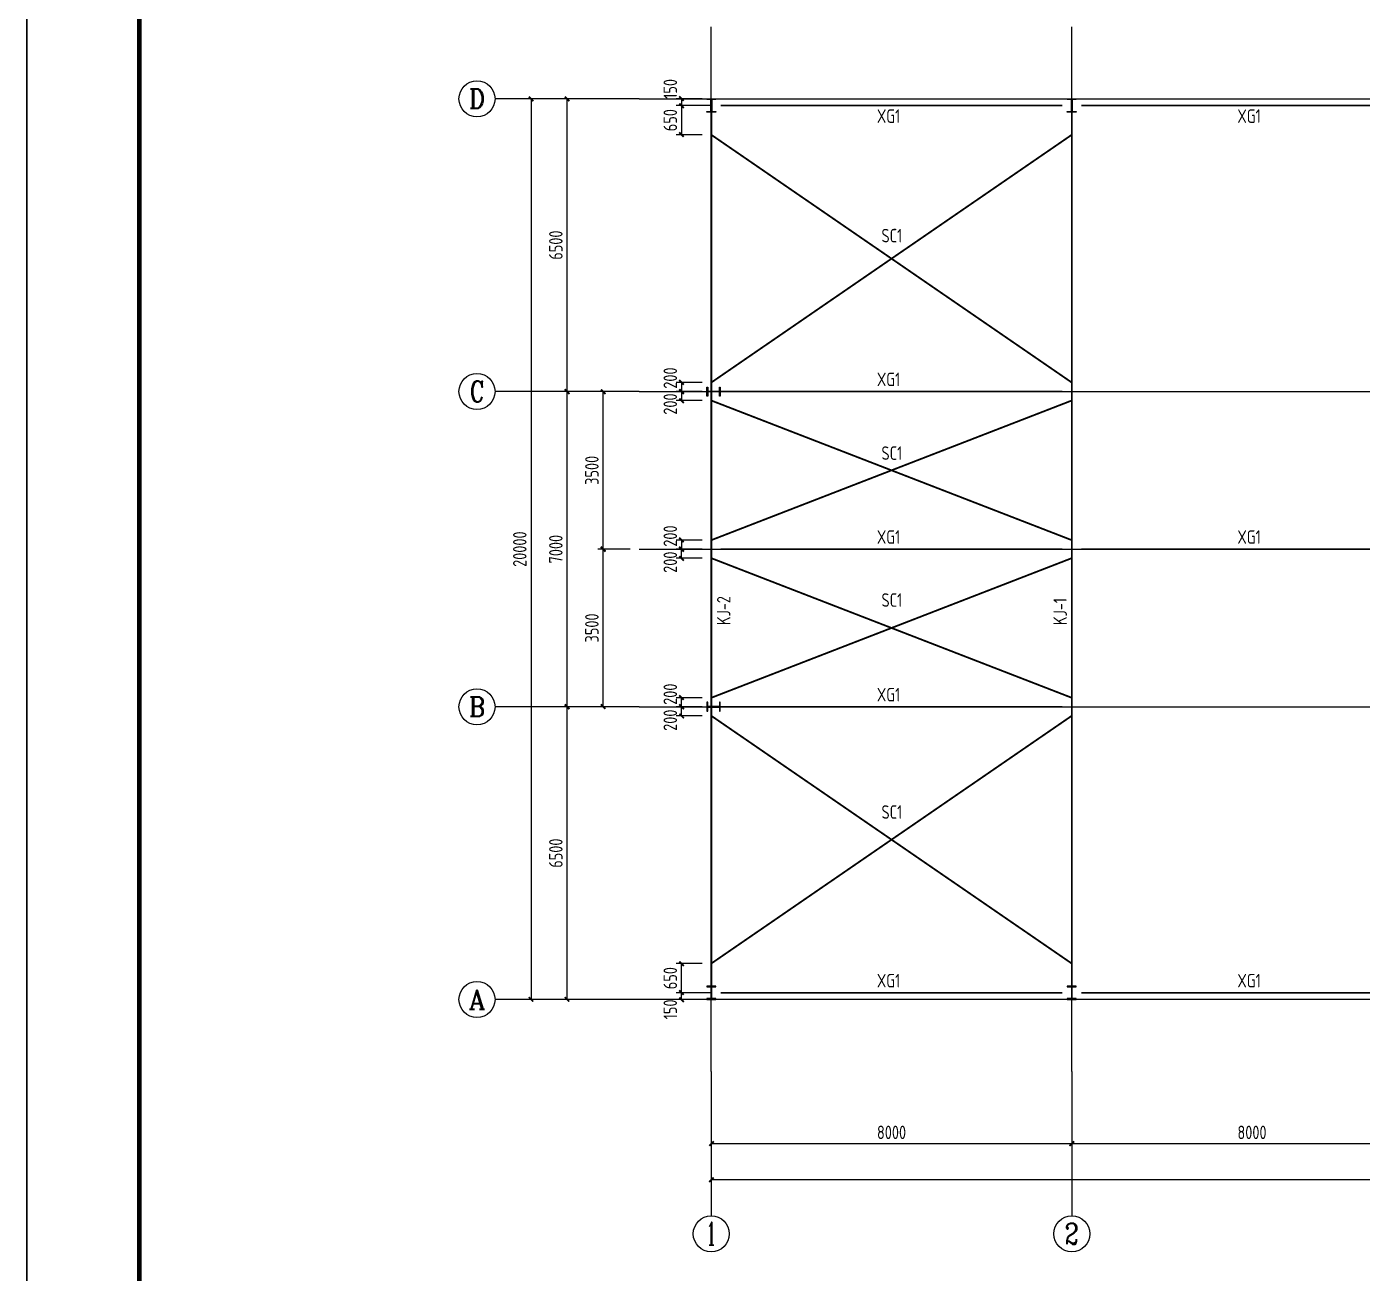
# Model space of a CAD drawing. Header units: millimetres. Extents: x 866561 to 876967, y 40200 to 44891.
# Drawn here: x 870347 to 870643.5, y 40404.6 to 40681.4 of the extents above; entities that cross this region are included whole.
import ezdxf
from ezdxf.enums import TextEntityAlignment as Align

# ---------------------------------------------------------------- set-up
doc = ezdxf.new("R2010")
doc.units = ezdxf.units.MM
doc.header["$LTSCALE"] = 1000
doc.header["$MEASUREMENT"] = 0
doc.linetypes.add('DOTE', pattern=[2.42, 2, -0.2, 0.02, -0.2])
for name, color, linetype in [('AXIS', 3, 'Continuous'), ('AXIS_TEXT', 7, 'Continuous'), ('DIM', 7, 'Continuous'), ('DOTE', 1, 'DOTE'), ('M_Prof', 2, 'Continuous'), ('支撑', 6, 'Continuous'), ('柱集中标注', 2, 'Continuous'), ('梁', 4, 'Continuous')]:
    doc.layers.add(name, color=color, linetype=linetype)
doc.styles.add('_TCH_AXIS', font='COMPLEX', dxfattribs={"bigfont": 'GBCBIG'})
doc.styles.add('COMPLEX', font='COMPLEX')
doc.styles.add('GBHZ', font='gbenor.shx', dxfattribs={"width": 0.9, "bigfont": 'gbcbig.shx'})
doc.dimstyles.new('Y100', dxfattribs={"dimscale": 0, "dimtxt": 3, "dimasz": 0.01, "dimexe": 1.2, "dimexo": 2, "dimgap": 1, "dimtad": 1, "dimdec": 0, "dimlfac": 100, "dimzin": 0, "dimdsep": 46, "dimtxsty": 'GBHZ', "dimblk": 'DX', "dimcen": 0.09, "dimdle": 1, "dimclrd": 7, "dimclre": 7, "dimclrt": 7, "dimadec": 0, "dimazin": 0, "dimtfac": 1, "dimtdec": 0, "dimtix": 1, "dimtmove": 2, "dimatfit": 3, "dimldrblk": 'DX', "dimfxl": 0, "dimtolj": 1, "dimtzin": 0, "dimarcsym": 0})

# ---------------------------------------------------------------- blocks, each defined once
blk = doc.blocks.new('_AXISO')
blk.add_circle((0, 0), 0.5)
at = {"layer": 'AXIS_TEXT', "style": 'COMPLEX', "width": 1.041667}
blk.add_attdef('A', text='', height=0.56, dxfattribs=at).set_placement((-0.25, -0.28), (0.25, -0.28), align=Align.FIT)
blk = doc.blocks.new('DX')
at = {"color": 0, "linetype": 'ByBlock', "const_width": 40}
blk.add_lwpolyline([(-54, -51), (46, 49)], dxfattribs=at)
blk = doc.blocks.new('*D262')
at = {"layer": 'Defpoints', "color": 0, "transparency": 16777216}
for p in [(870498.98, 40449.36), (870578.98, 40449.36), (870578.98, 40433.36)]:
    blk.add_point(p, dxfattribs=at)
at = {"layer": 'dim', "color": 7, "lineweight": -2, "transparency": 16777216}
for p, q in [((870498.98, 40447.36), (870498.98, 40432.16)), ((870578.98, 40447.36), (870578.98, 40432.16)), ((870498.99, 40433.36), (870578.97, 40433.36))]:
    blk.add_line(p, q, dxfattribs=at)
at = {"layer": 'dim', "color": 7, "lineweight": -2, "transparency": 16777216, "xscale": 0.01, "yscale": 0.01, "zscale": 0.01, "rotation": 180}
blk.add_blockref('DX', (870498.98, 40433.36), dxfattribs=at)
at = {"layer": 'dim', "color": 7, "lineweight": -2, "transparency": 16777216, "xscale": 0.01, "yscale": 0.01, "zscale": 0.01}
blk.add_blockref('DX', (870578.98, 40433.36), dxfattribs=at)
at = {"layer": 'dim', "color": 7, "transparency": 16777216, "insert": (870538.98, 40435.86), "char_height": 3, "attachment_point": 5, "style": 'GBHZ'}
blk.add_mtext('\\A1;8000', dxfattribs=at)
blk = doc.blocks.new('*D253')
at = {"layer": 'Defpoints', "color": 0, "transparency": 16777216}
for p in [(870578.98, 40449.36), (870658.98, 40449.36), (870658.98, 40433.36)]:
    blk.add_point(p, dxfattribs=at)
at = {"layer": 'dim', "color": 7, "lineweight": -2, "transparency": 16777216}
for p, q in [((870578.98, 40447.36), (870578.98, 40432.16)), ((870658.98, 40447.36), (870658.98, 40432.16)), ((870578.99, 40433.36), (870658.97, 40433.36))]:
    blk.add_line(p, q, dxfattribs=at)
at = {"layer": 'dim', "color": 7, "lineweight": -2, "transparency": 16777216, "xscale": 0.01, "yscale": 0.01, "zscale": 0.01, "rotation": 180}
blk.add_blockref('DX', (870578.98, 40433.36), dxfattribs=at)
at = {"layer": 'dim', "color": 7, "lineweight": -2, "transparency": 16777216, "xscale": 0.01, "yscale": 0.01, "zscale": 0.01}
blk.add_blockref('DX', (870658.98, 40433.36), dxfattribs=at)
at = {"layer": 'dim', "color": 7, "transparency": 16777216, "insert": (870618.98, 40435.86), "char_height": 3, "attachment_point": 5, "style": 'GBHZ'}
blk.add_mtext('\\A1;8000', dxfattribs=at)
blk = doc.blocks.new('*D258')
at = {"layer": 'Defpoints', "color": 0, "transparency": 16777216}
for p in [(870498.98, 40449.36), (870978.98, 40449.36), (870498.98, 40425.36)]:
    blk.add_point(p, dxfattribs=at)
at = {"layer": 'dim', "color": 7, "lineweight": -2, "transparency": 16777216}
for p, q in [((870498.98, 40447.36), (870498.98, 40424.16)), ((870978.98, 40447.36), (870978.98, 40424.16)), ((870978.97, 40425.36), (870498.99, 40425.36))]:
    blk.add_line(p, q, dxfattribs=at)
at = {"layer": 'dim', "color": 7, "lineweight": -2, "transparency": 16777216, "xscale": 0.01, "yscale": 0.01, "zscale": 0.01, "rotation": 180}
blk.add_blockref('DX', (870498.98, 40425.36), dxfattribs=at)
at = {"layer": 'dim', "color": 7, "lineweight": -2, "transparency": 16777216, "xscale": 0.01, "yscale": 0.01, "zscale": 0.01}
blk.add_blockref('DX', (870978.98, 40425.36), dxfattribs=at)
at = {"layer": 'dim', "color": 7, "transparency": 16777216, "insert": (870738.98, 40427.86), "char_height": 3, "attachment_point": 5, "style": 'GBHZ'}
blk.add_mtext('\\A1;48000', dxfattribs=at)
blk = doc.blocks.new('*D259')
at = {"layer": 'Defpoints', "color": 0, "transparency": 16777216}
for p in [(870466.98, 40530.36), (870482.98, 40530.36), (870482.98, 40465.36)]:
    blk.add_point(p, dxfattribs=at)
at = {"layer": 'dim', "color": 7, "lineweight": -2, "transparency": 16777216}
for p, q in [((870480.98, 40530.36), (870465.78, 40530.36)), ((870466.98, 40465.37), (870466.98, 40530.35)), ((870480.98, 40465.36), (870465.78, 40465.36))]:
    blk.add_line(p, q, dxfattribs=at)
at = {"layer": 'dim', "color": 7, "lineweight": -2, "transparency": 16777216, "xscale": 0.01, "yscale": 0.01, "zscale": 0.01}
for p, rotation in [((870466.98, 40530.36), 90), ((870466.98, 40465.36), 270)]:
    blk.add_blockref('DX', p, dxfattribs=dict(at, rotation=rotation))
at = {"layer": 'dim', "color": 7, "transparency": 16777216, "insert": (870464.48, 40497.86), "char_height": 3, "attachment_point": 5, "rotation": 90, "style": 'GBHZ'}
blk.add_mtext('\\A1;6500', dxfattribs=at)
blk = doc.blocks.new('*D260')
at = {"layer": 'Defpoints', "color": 0, "transparency": 16777216}
for p in [(870466.98, 40600.36), (870482.98, 40600.36), (870482.98, 40530.36)]:
    blk.add_point(p, dxfattribs=at)
at = {"layer": 'dim', "color": 7, "lineweight": -2, "transparency": 16777216}
for p, q in [((870480.98, 40600.36), (870465.78, 40600.36)), ((870466.98, 40530.37), (870466.98, 40600.35)), ((870480.98, 40530.36), (870465.78, 40530.36))]:
    blk.add_line(p, q, dxfattribs=at)
at = {"layer": 'dim', "color": 7, "lineweight": -2, "transparency": 16777216, "xscale": 0.01, "yscale": 0.01, "zscale": 0.01}
for p, rotation in [((870466.98, 40600.36), 90), ((870466.98, 40530.36), 270)]:
    blk.add_blockref('DX', p, dxfattribs=dict(at, rotation=rotation))
at = {"layer": 'dim', "color": 7, "transparency": 16777216, "insert": (870464.48, 40565.36), "char_height": 3, "attachment_point": 5, "rotation": 90, "style": 'GBHZ'}
blk.add_mtext('\\A1;7000', dxfattribs=at)
blk = doc.blocks.new('*D261')
at = {"layer": 'Defpoints', "color": 0, "transparency": 16777216}
for p in [(870466.98, 40665.36), (870482.98, 40665.36), (870482.98, 40600.36)]:
    blk.add_point(p, dxfattribs=at)
at = {"layer": 'dim', "color": 7, "lineweight": -2, "transparency": 16777216}
for p, q in [((870480.98, 40665.36), (870465.78, 40665.36)), ((870466.98, 40600.37), (870466.98, 40665.35)), ((870480.98, 40600.36), (870465.78, 40600.36))]:
    blk.add_line(p, q, dxfattribs=at)
at = {"layer": 'dim', "color": 7, "lineweight": -2, "transparency": 16777216, "xscale": 0.01, "yscale": 0.01, "zscale": 0.01}
for p, rotation in [((870466.98, 40665.36), 90), ((870466.98, 40600.36), 270)]:
    blk.add_blockref('DX', p, dxfattribs=dict(at, rotation=rotation))
at = {"layer": 'dim', "color": 7, "transparency": 16777216, "insert": (870464.48, 40632.86), "char_height": 3, "attachment_point": 5, "rotation": 90, "style": 'GBHZ'}
blk.add_mtext('\\A1;6500', dxfattribs=at)
blk = doc.blocks.new('*D248')
at = {"layer": 'Defpoints', "color": 0, "transparency": 16777216}
for p in [(870482.98, 40665.36), (870458.98, 40465.36), (870482.98, 40465.36)]:
    blk.add_point(p, dxfattribs=at)
at = {"layer": 'dim', "color": 7, "lineweight": -2, "transparency": 16777216}
for p, q in [((870480.98, 40665.36), (870457.78, 40665.36)), ((870458.98, 40665.35), (870458.98, 40465.37)), ((870480.98, 40465.36), (870457.78, 40465.36))]:
    blk.add_line(p, q, dxfattribs=at)
at = {"layer": 'dim', "color": 7, "lineweight": -2, "transparency": 16777216, "xscale": 0.01, "yscale": 0.01, "zscale": 0.01}
for p, rotation in [((870458.98, 40665.36), 90), ((870458.98, 40465.36), 270)]:
    blk.add_blockref('DX', p, dxfattribs=dict(at, rotation=rotation))
at = {"layer": 'dim', "color": 7, "transparency": 16777216, "insert": (870456.48, 40565.36), "char_height": 3, "attachment_point": 5, "rotation": 90, "style": 'GBHZ'}
blk.add_mtext('\\A1;20000', dxfattribs=at)
blk = doc.blocks.new('*D521')
at = {"layer": 'Defpoints', "color": 0, "transparency": 16777216}
for p in [(870474.98, 40565.36), (870482.98, 40565.36), (870482.98, 40530.36)]:
    blk.add_point(p, dxfattribs=at)
at = {"layer": 'M_Prof', "color": 7, "lineweight": -2, "transparency": 16777216}
for p, q in [((870480.98, 40565.36), (870473.78, 40565.36)), ((870474.98, 40530.37), (870474.98, 40565.35)), ((870480.98, 40530.36), (870473.78, 40530.36))]:
    blk.add_line(p, q, dxfattribs=at)
at = {"layer": 'M_Prof', "color": 7, "lineweight": -2, "transparency": 16777216, "xscale": 0.01, "yscale": 0.01, "zscale": 0.01}
for p, rotation in [((870474.98, 40565.36), 90), ((870474.98, 40530.36), 270)]:
    blk.add_blockref('DX', p, dxfattribs=dict(at, rotation=rotation))
at = {"layer": 'M_Prof', "color": 7, "transparency": 16777216, "insert": (870472.48, 40547.86), "char_height": 3, "attachment_point": 5, "rotation": 90, "style": 'GBHZ'}
blk.add_mtext('\\A1;3500', dxfattribs=at)
blk = doc.blocks.new('*D522')
at = {"layer": 'Defpoints', "color": 0, "transparency": 16777216}
for p in [(870474.98, 40600.36), (870482.98, 40600.36), (870482.98, 40565.36)]:
    blk.add_point(p, dxfattribs=at)
at = {"layer": 'M_Prof', "color": 7, "lineweight": -2, "transparency": 16777216}
for p, q in [((870480.98, 40600.36), (870473.78, 40600.36)), ((870474.98, 40565.37), (870474.98, 40600.35)), ((870480.98, 40565.36), (870473.78, 40565.36))]:
    blk.add_line(p, q, dxfattribs=at)
at = {"layer": 'M_Prof', "color": 7, "lineweight": -2, "transparency": 16777216, "xscale": 0.01, "yscale": 0.01, "zscale": 0.01}
for p, rotation in [((870474.98, 40600.36), 90), ((870474.98, 40565.36), 270)]:
    blk.add_blockref('DX', p, dxfattribs=dict(at, rotation=rotation))
at = {"layer": 'M_Prof', "color": 7, "transparency": 16777216, "insert": (870472.48, 40582.86), "char_height": 3, "attachment_point": 5, "rotation": 90, "style": 'GBHZ'}
blk.add_mtext('\\A1;3500', dxfattribs=at)
blk = doc.blocks.new('*D523')
at = {"layer": 'Defpoints', "color": 0, "transparency": 16777216}
for p in [(870492.38, 40466.86), (870501.07, 40466.86), (870498.98, 40465.36)]:
    blk.add_point(p, dxfattribs=at)
at = {"layer": 'M_Prof', "color": 7, "lineweight": -2, "transparency": 16777216}
for p, q in [((870499.07, 40466.86), (870491.18, 40466.86)), ((870492.38, 40466.87), (870492.38, 40466.88)), ((870492.38, 40465.36), (870492.38, 40466.86)), ((870496.98, 40465.36), (870491.18, 40465.36)), ((870492.38, 40465.35), (870492.38, 40465.34))]:
    blk.add_line(p, q, dxfattribs=at)
at = {"layer": 'M_Prof', "color": 7, "lineweight": -2, "transparency": 16777216, "xscale": 0.01, "yscale": 0.01, "zscale": 0.01}
for p, rotation in [((870492.38, 40466.86), 270), ((870492.38, 40465.36), 90)]:
    blk.add_blockref('DX', p, dxfattribs=dict(at, rotation=rotation))
at = {"layer": 'M_Prof', "color": 7, "transparency": 16777216, "insert": (870489.88, 40463.17), "char_height": 3, "attachment_point": 5, "rotation": 90, "style": 'GBHZ'}
blk.add_mtext('\\A1;150', dxfattribs=at)
blk = doc.blocks.new('*D524')
at = {"layer": 'Defpoints', "color": 0, "transparency": 16777216}
for p in [(870492.38, 40473.36), (870498.98, 40473.36), (870501.07, 40466.86)]:
    blk.add_point(p, dxfattribs=at)
at = {"layer": 'M_Prof', "color": 7, "lineweight": -2, "transparency": 16777216}
for p, q in [((870496.98, 40473.36), (870491.18, 40473.36)), ((870492.38, 40466.87), (870492.38, 40473.35)), ((870499.07, 40466.86), (870491.18, 40466.86))]:
    blk.add_line(p, q, dxfattribs=at)
at = {"layer": 'M_Prof', "color": 7, "lineweight": -2, "transparency": 16777216, "xscale": 0.01, "yscale": 0.01, "zscale": 0.01}
for p, rotation in [((870492.38, 40473.36), 90), ((870492.38, 40466.86), 270)]:
    blk.add_blockref('DX', p, dxfattribs=dict(at, rotation=rotation))
at = {"layer": 'M_Prof', "color": 7, "transparency": 16777216, "insert": (870489.88, 40470.11), "char_height": 3, "attachment_point": 5, "rotation": 90, "style": 'GBHZ'}
blk.add_mtext('\\A1;650', dxfattribs=at)
blk = doc.blocks.new('*D525')
at = {"layer": 'Defpoints', "color": 0, "transparency": 16777216}
for p in [(870492.38, 40530.36), (870498.98, 40530.36), (870498.98, 40528.36)]:
    blk.add_point(p, dxfattribs=at)
at = {"layer": 'M_Prof', "color": 7, "lineweight": -2, "transparency": 16777216}
for p, q in [((870496.98, 40530.36), (870491.18, 40530.36)), ((870492.38, 40530.37), (870492.38, 40530.38)), ((870492.38, 40528.36), (870492.38, 40530.36)), ((870496.98, 40528.36), (870491.18, 40528.36)), ((870492.38, 40528.35), (870492.38, 40528.34))]:
    blk.add_line(p, q, dxfattribs=at)
at = {"layer": 'M_Prof', "color": 7, "lineweight": -2, "transparency": 16777216, "xscale": 0.01, "yscale": 0.01, "zscale": 0.01}
for p, rotation in [((870492.38, 40530.36), 270), ((870492.38, 40528.36), 90)]:
    blk.add_blockref('DX', p, dxfattribs=dict(at, rotation=rotation))
at = {"layer": 'M_Prof', "color": 7, "transparency": 16777216, "insert": (870489.88, 40527.38), "char_height": 3, "attachment_point": 5, "rotation": 90, "style": 'GBHZ'}
blk.add_mtext('\\A1;200', dxfattribs=at)
blk = doc.blocks.new('*D526')
at = {"layer": 'Defpoints', "color": 0, "transparency": 16777216}
for p in [(870492.38, 40532.36), (870498.98, 40532.36), (870498.98, 40530.36)]:
    blk.add_point(p, dxfattribs=at)
at = {"layer": 'M_Prof', "color": 7, "lineweight": -2, "transparency": 16777216}
for p, q in [((870496.98, 40532.36), (870491.18, 40532.36)), ((870492.38, 40532.37), (870492.38, 40532.38)), ((870492.38, 40530.36), (870492.38, 40532.36)), ((870496.98, 40530.36), (870491.18, 40530.36)), ((870492.38, 40530.35), (870492.38, 40530.34))]:
    blk.add_line(p, q, dxfattribs=at)
at = {"layer": 'M_Prof', "color": 7, "lineweight": -2, "transparency": 16777216, "xscale": 0.01, "yscale": 0.01, "zscale": 0.01}
for p, rotation in [((870492.38, 40532.36), 270), ((870492.38, 40530.36), 90)]:
    blk.add_blockref('DX', p, dxfattribs=dict(at, rotation=rotation))
at = {"layer": 'M_Prof', "color": 7, "transparency": 16777216, "insert": (870489.88, 40533.15), "char_height": 3, "attachment_point": 5, "rotation": 90, "style": 'GBHZ'}
blk.add_mtext('\\A1;200', dxfattribs=at)
blk = doc.blocks.new('*D527')
at = {"layer": 'Defpoints', "color": 0, "transparency": 16777216}
for p in [(870492.38, 40565.36), (870498.98, 40565.36), (870498.98, 40563.36)]:
    blk.add_point(p, dxfattribs=at)
at = {"layer": 'M_Prof', "color": 7, "lineweight": -2, "transparency": 16777216}
for p, q in [((870496.98, 40565.36), (870491.18, 40565.36)), ((870492.38, 40565.37), (870492.38, 40565.38)), ((870492.38, 40563.36), (870492.38, 40565.36)), ((870496.98, 40563.36), (870491.18, 40563.36)), ((870492.38, 40563.35), (870492.38, 40563.34))]:
    blk.add_line(p, q, dxfattribs=at)
at = {"layer": 'M_Prof', "color": 7, "lineweight": -2, "transparency": 16777216, "xscale": 0.01, "yscale": 0.01, "zscale": 0.01}
for p, rotation in [((870492.38, 40565.36), 270), ((870492.38, 40563.36), 90)]:
    blk.add_blockref('DX', p, dxfattribs=dict(at, rotation=rotation))
at = {"layer": 'M_Prof', "color": 7, "transparency": 16777216, "insert": (870489.88, 40562.46), "char_height": 3, "attachment_point": 5, "rotation": 90, "style": 'GBHZ'}
blk.add_mtext('\\A1;200', dxfattribs=at)
blk = doc.blocks.new('*D528')
at = {"layer": 'Defpoints', "color": 0, "transparency": 16777216}
for p in [(870498.98, 40665.36), (870492.38, 40663.86), (870501.07, 40663.86)]:
    blk.add_point(p, dxfattribs=at)
at = {"layer": 'M_Prof', "color": 7, "lineweight": -2, "transparency": 16777216}
for p, q in [((870496.98, 40665.36), (870491.18, 40665.36)), ((870492.38, 40665.37), (870492.38, 40665.38)), ((870492.38, 40665.36), (870492.38, 40663.86)), ((870499.07, 40663.86), (870491.18, 40663.86)), ((870492.38, 40663.85), (870492.38, 40663.84))]:
    blk.add_line(p, q, dxfattribs=at)
at = {"layer": 'M_Prof', "color": 7, "lineweight": -2, "transparency": 16777216, "xscale": 0.01, "yscale": 0.01, "zscale": 0.01}
for p, rotation in [((870492.38, 40665.36), 270), ((870492.38, 40663.86), 90)]:
    blk.add_blockref('DX', p, dxfattribs=dict(at, rotation=rotation))
at = {"layer": 'M_Prof', "color": 7, "transparency": 16777216, "insert": (870489.88, 40667.55), "char_height": 3, "attachment_point": 5, "rotation": 90, "style": 'GBHZ'}
blk.add_mtext('\\A1;150', dxfattribs=at)
blk = doc.blocks.new('*D529')
at = {"layer": 'Defpoints', "color": 0, "transparency": 16777216}
for p in [(870501.07, 40663.86), (870492.38, 40657.36), (870498.98, 40657.36)]:
    blk.add_point(p, dxfattribs=at)
at = {"layer": 'M_Prof', "color": 7, "lineweight": -2, "transparency": 16777216}
for p, q in [((870499.07, 40663.86), (870491.18, 40663.86)), ((870492.38, 40663.85), (870492.38, 40657.37)), ((870496.98, 40657.36), (870491.18, 40657.36))]:
    blk.add_line(p, q, dxfattribs=at)
at = {"layer": 'M_Prof', "color": 7, "lineweight": -2, "transparency": 16777216, "xscale": 0.01, "yscale": 0.01, "zscale": 0.01}
for p, rotation in [((870492.38, 40663.86), 90), ((870492.38, 40657.36), 270)]:
    blk.add_blockref('DX', p, dxfattribs=dict(at, rotation=rotation))
at = {"layer": 'M_Prof', "color": 7, "transparency": 16777216, "insert": (870489.88, 40660.61), "char_height": 3, "attachment_point": 5, "rotation": 90, "style": 'GBHZ'}
blk.add_mtext('\\A1;650', dxfattribs=at)
blk = doc.blocks.new('*D530')
at = {"layer": 'Defpoints', "color": 0, "transparency": 16777216}
for p in [(870492.38, 40600.36), (870498.98, 40602.36), (870498.98, 40600.36)]:
    blk.add_point(p, dxfattribs=at)
at = {"layer": 'M_Prof', "color": 7, "lineweight": -2, "transparency": 16777216}
for p, q in [((870496.98, 40602.36), (870491.18, 40602.36)), ((870496.98, 40600.36), (870491.18, 40600.36)), ((870492.38, 40602.37), (870492.38, 40602.38)), ((870492.38, 40602.36), (870492.38, 40600.36)), ((870492.38, 40600.35), (870492.38, 40600.34))]:
    blk.add_line(p, q, dxfattribs=at)
at = {"layer": 'M_Prof', "color": 7, "lineweight": -2, "transparency": 16777216, "xscale": 0.01, "yscale": 0.01, "zscale": 0.01}
for p, rotation in [((870492.38, 40602.36), 270), ((870492.38, 40600.36), 90)]:
    blk.add_blockref('DX', p, dxfattribs=dict(at, rotation=rotation))
at = {"layer": 'M_Prof', "color": 7, "transparency": 16777216, "insert": (870489.88, 40603.34), "char_height": 3, "attachment_point": 5, "rotation": 90, "style": 'GBHZ'}
blk.add_mtext('\\A1;200', dxfattribs=at)
blk = doc.blocks.new('*D531')
at = {"layer": 'Defpoints', "color": 0, "transparency": 16777216}
for p in [(870498.98, 40600.36), (870492.38, 40598.36), (870498.98, 40598.36)]:
    blk.add_point(p, dxfattribs=at)
at = {"layer": 'M_Prof', "color": 7, "lineweight": -2, "transparency": 16777216}
for p, q in [((870496.98, 40600.36), (870491.18, 40600.36)), ((870492.38, 40600.37), (870492.38, 40600.38)), ((870492.38, 40600.36), (870492.38, 40598.36)), ((870496.98, 40598.36), (870491.18, 40598.36)), ((870492.38, 40598.35), (870492.38, 40598.34))]:
    blk.add_line(p, q, dxfattribs=at)
at = {"layer": 'M_Prof', "color": 7, "lineweight": -2, "transparency": 16777216, "xscale": 0.01, "yscale": 0.01, "zscale": 0.01}
for p, rotation in [((870492.38, 40600.36), 270), ((870492.38, 40598.36), 90)]:
    blk.add_blockref('DX', p, dxfattribs=dict(at, rotation=rotation))
at = {"layer": 'M_Prof', "color": 7, "transparency": 16777216, "insert": (870489.88, 40597.57), "char_height": 3, "attachment_point": 5, "rotation": 90, "style": 'GBHZ'}
blk.add_mtext('\\A1;200', dxfattribs=at)
blk = doc.blocks.new('*D532')
at = {"layer": 'Defpoints', "color": 0, "transparency": 16777216}
for p in [(870498.98, 40567.36), (870492.38, 40565.36), (870498.98, 40565.36)]:
    blk.add_point(p, dxfattribs=at)
at = {"layer": 'M_Prof', "color": 7, "lineweight": -2, "transparency": 16777216}
for p, q in [((870496.98, 40567.36), (870491.18, 40567.36)), ((870492.38, 40567.37), (870492.38, 40567.38)), ((870492.38, 40567.36), (870492.38, 40565.36)), ((870496.98, 40565.36), (870491.18, 40565.36)), ((870492.38, 40565.35), (870492.38, 40565.34))]:
    blk.add_line(p, q, dxfattribs=at)
at = {"layer": 'M_Prof', "color": 7, "lineweight": -2, "transparency": 16777216, "xscale": 0.01, "yscale": 0.01, "zscale": 0.01}
for p, rotation in [((870492.38, 40567.36), 270), ((870492.38, 40565.36), 90)]:
    blk.add_blockref('DX', p, dxfattribs=dict(at, rotation=rotation))
at = {"layer": 'M_Prof', "color": 7, "transparency": 16777216, "insert": (870489.88, 40568.26), "char_height": 3, "attachment_point": 5, "rotation": 90, "style": 'GBHZ'}
blk.add_mtext('\\A1;200', dxfattribs=at)

msp = doc.modelspace()

# ---------------------------------------------------------------- linework, layer by layer
for p, q in [((870347.048, 40203.051), (870347.048, 40797.051)), ((870347.048, 40797.051), (870347.048, 40203.051))]:
    msp.add_line(p, q)
at = {"color": 0, "const_width": 1}
msp.add_lwpolyline([(871178.048, 40213.051), (870372.048, 40213.051), (870372.048, 40787.051), (871178.048, 40787.051)], close=True, dxfattribs=at)
at = {"layer": 'AXIS', "color": 0}
for p, q in [((870482.982, 40665.36), (870450.982, 40665.36)), ((870482.982, 40600.36), (870450.982, 40600.36)), ((870482.982, 40530.36), (870450.982, 40530.36)), ((870482.982, 40465.36), (870450.982, 40465.36)), ((870498.982, 40449.36), (870498.982, 40417.36)), ((870578.982, 40449.36), (870578.982, 40417.36))]:
    msp.add_line(p, q, dxfattribs=at)
at = {"layer": 'DOTE', "linetype": 'DOTE'}
for p, q in [((870498.982, 40449.36), (870498.982, 40681.36)), ((870578.982, 40449.36), (870578.982, 40681.36)), ((870482.982, 40665.36), (870994.982, 40665.36)), ((870482.982, 40600.36), (870994.982, 40600.36)), ((870482.982, 40565.36), (870994.982, 40565.36)), ((870482.982, 40530.36), (870994.982, 40530.36)), ((870994.982, 40465.36), (870482.982, 40465.36))]:
    msp.add_line(p, q, dxfattribs=at)
at = {"layer": 'M_Prof'}
for points in [[(870497.982, 40665.36), (870499.982, 40665.36), (870499.982, 40665.16), (870499.072, 40665.16), (870499.072, 40662.56), (870499.982, 40662.56), (870499.982, 40662.36), (870497.982, 40662.36), (870497.982, 40662.56), (870498.892, 40662.56), (870498.892, 40665.16), (870497.982, 40665.16)], [(870577.982, 40665.36), (870579.982, 40665.36), (870579.982, 40665.16), (870579.072, 40665.16), (870579.072, 40662.56), (870579.982, 40662.56), (870579.982, 40662.36), (870577.982, 40662.36), (870577.982, 40662.56), (870578.892, 40662.56), (870578.892, 40665.16), (870577.982, 40665.16)], [(870497.982, 40599.36), (870497.982, 40601.36), (870498.182, 40601.36), (870498.182, 40600.45), (870500.782, 40600.45), (870500.782, 40601.36), (870500.982, 40601.36), (870500.982, 40599.36), (870500.782, 40599.36), (870500.782, 40600.27), (870498.182, 40600.27), (870498.182, 40599.36)], [(870497.982, 40531.36), (870497.982, 40529.36), (870498.182, 40529.36), (870498.182, 40530.27), (870500.782, 40530.27), (870500.782, 40529.36), (870500.982, 40529.36), (870500.982, 40531.36), (870500.782, 40531.36), (870500.782, 40530.45), (870498.182, 40530.45), (870498.182, 40531.36)], [(870497.982, 40465.36), (870499.982, 40465.36), (870499.982, 40465.56), (870499.072, 40465.56), (870499.072, 40468.16), (870499.982, 40468.16), (870499.982, 40468.36), (870497.982, 40468.36), (870497.982, 40468.16), (870498.892, 40468.16), (870498.892, 40465.56), (870497.982, 40465.56)], [(870577.982, 40465.36), (870579.982, 40465.36), (870579.982, 40465.56), (870579.072, 40465.56), (870579.072, 40468.16), (870579.982, 40468.16), (870579.982, 40468.36), (870577.982, 40468.36), (870577.982, 40468.16), (870578.892, 40468.16), (870578.892, 40465.56), (870577.982, 40465.56)]]:
    msp.add_lwpolyline(points, close=True, dxfattribs=at)
at = {"layer": '支撑', "color": 6, "linetype": 'ByBlock', "const_width": 0.4}
for points in [[(870576.892, 40663.86), (870501.072, 40663.86)], [(870656.892, 40663.86), (870581.072, 40663.86)], [(870578.982, 40602.36), (870498.982, 40657.36)], [(870578.982, 40657.36), (870498.982, 40602.36)], [(870576.892, 40600.36), (870501.072, 40600.36)], [(870578.982, 40598.36), (870498.982, 40567.36)], [(870578.982, 40567.36), (870498.982, 40598.36)], [(870576.892, 40565.36), (870501.072, 40565.36)], [(870656.892, 40565.36), (870581.072, 40565.36)], [(870578.982, 40532.36), (870498.982, 40563.36)], [(870578.982, 40563.36), (870498.982, 40532.36)], [(870578.982, 40528.36), (870498.982, 40473.36)], [(870578.982, 40473.36), (870498.982, 40528.36)], [(870576.892, 40530.36), (870501.072, 40530.36)], [(870576.892, 40466.86), (870501.072, 40466.86)], [(870656.892, 40466.86), (870581.072, 40466.86)]]:
    msp.add_lwpolyline(points, dxfattribs=at)
at = {"layer": '梁', "color": 3, "ltscale": 0.05, "const_width": 0.4}
for points in [[(870498.982, 40662.36), (870498.982, 40468.36)], [(870578.982, 40662.36), (870578.982, 40468.36)]]:
    msp.add_lwpolyline(points, dxfattribs=at)

# ---------------------------------------------------------------- block references
at = {"layer": 'AXIS', "color": 0}
ref = msp.add_blockref('_AXISO', (870446.982, 40665.36), dxfattribs=dict(at, xscale=8, yscale=8, zscale=8))
ref.add_attrib('A', 'D', dxfattribs={"layer": 'AXIS_TEXT', "color": 0, "height": 4.353, "style": '_TCH_AXIS'}).set_placement((870445.22, 40663.184), (870448.744, 40663.184), align=Align.FIT)
ref = msp.add_blockref('_AXISO', (870446.982, 40600.36), dxfattribs=dict(at, xscale=8, yscale=8, zscale=8))
ref.add_attrib('A', 'C', dxfattribs={"layer": 'AXIS_TEXT', "color": 0, "height": 4.557, "style": '_TCH_AXIS'}).set_placement((870445.355, 40598.082), (870448.609, 40598.082), align=Align.FIT)
ref = msp.add_blockref('_AXISO', (870446.982, 40530.36), dxfattribs=dict(at, xscale=8, yscale=8, zscale=8))
ref.add_attrib('A', 'B', dxfattribs={"layer": 'AXIS_TEXT', "color": 0, "height": 4.353, "style": '_TCH_AXIS'}).set_placement((870445.22, 40528.184), (870448.744, 40528.184), align=Align.FIT)
ref = msp.add_blockref('_AXISO', (870446.982, 40465.36), dxfattribs=dict(at, xscale=8, yscale=8, zscale=8))
ref.add_attrib('A', 'A', dxfattribs={"layer": 'AXIS_TEXT', "color": 0, "height": 4.252, "style": '_TCH_AXIS'}).set_placement((870445.16, 40463.234), (870448.804, 40463.234), align=Align.FIT)
ref = msp.add_blockref('_AXISO', (870498.982, 40413.36), dxfattribs=dict(at, xscale=8, yscale=8, zscale=8))
ref.add_attrib('A', '1', dxfattribs={"layer": 'AXIS_TEXT', "color": 0, "height": 5.147, "style": '_TCH_AXIS'}).set_placement((870497.879, 40410.787), (870500.085, 40410.787), align=Align.FIT)
ref = msp.add_blockref('_AXISO', (870578.982, 40413.36), dxfattribs=dict(at, xscale=8, yscale=8, zscale=8))
ref.add_attrib('A', '2', dxfattribs={"layer": 'AXIS_TEXT', "color": 0, "height": 4.659, "style": '_TCH_AXIS'}).set_placement((870577.429, 40411.031), (870580.535, 40411.031), align=Align.FIT)

# ---------------------------------------------------------------- texts
at = {"layer": '柱集中标注', "style": 'GBHZ', "width": 0.9}
for s, p in [('XG1', (870535.743, 40660.004)), ('XG1', (870615.743, 40660.004)), ('SC1', (870536.749, 40633.471)), ('XG1', (870535.743, 40601.55)), ('SC1', (870536.749, 40585.185)), ('XG1', (870535.743, 40566.55)), ('XG1', (870615.743, 40566.55)), ('SC1', (870536.749, 40552.559)), ('XG1', (870535.743, 40531.55)), ('SC1', (870536.749, 40505.495)), ('XG1', (870535.743, 40468.05)), ('XG1', (870615.743, 40468.05))]:
    msp.add_text(s, height=3, dxfattribs=at).set_placement(p)
for s, p in [('KJ-2', (870503.238, 40548.503)), ('KJ-1', (870577.901, 40548.503))]:
    msp.add_text(s, height=3, rotation=90, dxfattribs=at).set_placement(p)

# ---------------------------------------------------------------- dimensions: what is measured, and where the dimension line sits
at = {"layer": 'dim'}
for base, p1, p2, picture, middle in [((870458.982, 40465.36), (870482.982, 40665.36), (870482.982, 40465.36), '*D248', (870456.482, 40565.36)), ((870466.982, 40665.36), (870482.982, 40600.36), (870482.982, 40665.36), '*D261', (870464.482, 40632.86)), ((870466.982, 40600.36), (870482.982, 40530.36), (870482.982, 40600.36), '*D260', (870464.482, 40565.36)), ((870466.982, 40530.36), (870482.982, 40465.36), (870482.982, 40530.36), '*D259', (870464.482, 40497.86))]:
    dim = msp.add_linear_dim(base=base, p1=p1, p2=p2, angle=90, dimstyle='Y100', override={"dimscale": 1, "dimfxl": 2}, dxfattribs=at)
    dim.commit()
    dim.dimension.update_dxf_attribs({"geometry": picture, "text_midpoint": middle})
for base, p1, p2, picture, middle in [((870578.982, 40433.36), (870498.982, 40449.36), (870578.982, 40449.36), '*D262', (870538.982, 40435.86)), ((870498.982, 40425.36), (870978.982, 40449.36), (870498.982, 40449.36), '*D258', (870738.982, 40427.86)), ((870658.982, 40433.36), (870578.982, 40449.36), (870658.982, 40449.36), '*D253', (870618.982, 40435.86))]:
    dim = msp.add_linear_dim(base=base, p1=p1, p2=p2, dimstyle='Y100', override={"dimscale": 1, "dimfxl": 2}, dxfattribs=at)
    dim.commit()
    dim.dimension.update_dxf_attribs({"geometry": picture, "text_midpoint": middle})
at = {"layer": 'M_Prof'}
for base, p1, p2, angle, picture, middle in [((870492.385, 40663.86), (870498.982, 40665.36), (870501.072, 40663.86), 270, '*D528', (870489.885, 40667.549)), ((870492.385, 40600.36), (870498.982, 40602.36), (870498.982, 40600.36), 270, '*D530', (870489.885, 40603.342)), ((870492.385, 40598.36), (870498.982, 40600.36), (870498.982, 40598.36), 270, '*D531', (870489.885, 40597.575)), ((870492.385, 40565.36), (870498.982, 40567.36), (870498.982, 40565.36), 270, '*D532', (870489.885, 40568.264)), ((870492.385, 40565.36), (870498.982, 40563.36), (870498.982, 40565.36), 90, '*D527', (870489.885, 40562.457)), ((870492.385, 40532.36), (870498.982, 40530.36), (870498.982, 40532.36), 90, '*D526', (870489.885, 40533.146)), ((870492.385, 40530.36), (870498.982, 40528.36), (870498.982, 40530.36), 90, '*D525', (870489.885, 40527.379)), ((870492.385, 40466.86), (870498.982, 40465.36), (870501.072, 40466.86), 90, '*D523', (870489.885, 40463.171))]:
    dim = msp.add_linear_dim(base=base, p1=p1, p2=p2, angle=angle, dimstyle='Y100', override={"dimscale": 1, "dimfxl": 2}, dxfattribs=at)
    dim.commit()
    dim.dimension.update_dxf_attribs({"geometry": picture, "text_midpoint": middle, "dimtype": 160})
for base, p1, p2, angle, picture, middle in [((870492.385, 40657.36), (870501.072, 40663.86), (870498.982, 40657.36), 270, '*D529', (870489.885, 40660.61)), ((870474.982, 40600.36), (870482.982, 40565.36), (870482.982, 40600.36), 90, '*D522', (870472.482, 40582.86)), ((870474.982, 40565.36), (870482.982, 40530.36), (870482.982, 40565.36), 90, '*D521', (870472.482, 40547.86)), ((870492.385, 40473.36), (870501.072, 40466.86), (870498.982, 40473.36), 90, '*D524', (870489.885, 40470.11))]:
    dim = msp.add_linear_dim(base=base, p1=p1, p2=p2, angle=angle, dimstyle='Y100', override={"dimscale": 1, "dimfxl": 2}, dxfattribs=at)
    dim.commit()
    dim.dimension.update_dxf_attribs({"geometry": picture, "text_midpoint": middle})

doc.saveas('drawing.dxf')
